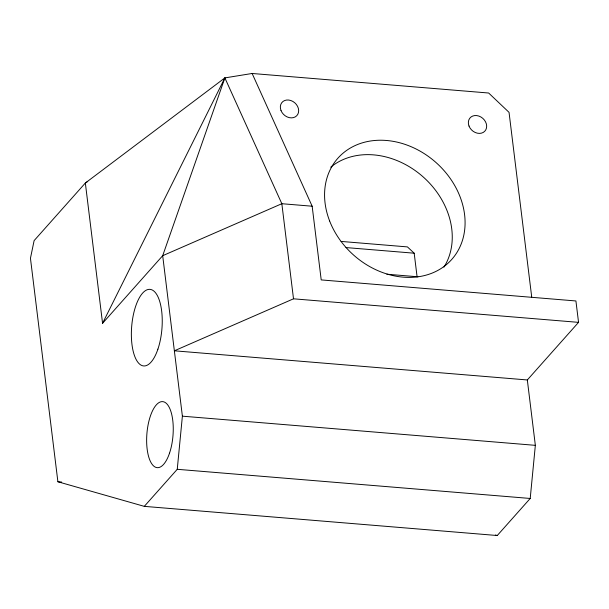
<?xml version="1.0" encoding="UTF-8"?>
<svg xmlns="http://www.w3.org/2000/svg" width="609" height="609" viewBox="0 0 609 609"><rect width="100%" height="100%" fill="white"/><g stroke="black" fill="none" stroke-linecap="round" stroke-linejoin="round"><path stroke-width="0.91" d="M252.134 73.476L312.158 206.215L321.209 279.912L575.924 300.96L578.55 322.359L527.325 379.955L174.364 350.799L293.508 298.813L281.838 203.711L224.873 77.899L85.344 183.02L34.112 240.624L30.45 258.269L57.893 481.749L144.295 506.361L177.249 469.303L182.388 416.175L162.687 255.696L224.873 77.899L252.134 73.476L488.654 93.017L509.04 112.353L531.718 297.047M144.295 506.361L497.256 535.524L530.211 498.466L535.349 445.339L527.325 379.955M87.726 181.482L85.344 183.02L102.563 323.295L224.873 77.899M102.563 323.295L162.687 255.696L281.838 203.711L312.158 206.215M341.116 241.423L407.429 246.904L414.189 253.199L417.074 276.684M345.988 247.566L414.189 253.199M386.875 274.217L417.911 276.783M293.508 298.813L578.55 322.359M182.388 416.175L535.349 445.339M177.249 469.303L530.211 498.466M57.893 481.749L61.676 482.062M495.437 535.006L497.256 535.524M330.74 167.163A76.171 61.951 41.6 0 1 422.928 176.709A76.171 61.951 41.6 0 1 443.961 267.13M281 110.503A9.934 8.077 41.6 0 0 296.712 115.763A9.934 8.077 41.6 0 0 290.805 100.508A9.934 8.077 41.6 0 0 281 110.503M329.621 220.945A76.171 61.951 41.6 0 0 450.066 261.231A76.171 61.951 41.6 0 0 404.764 144.287A76.171 61.951 41.6 0 0 329.621 220.945M469.006 126.04A9.934 8.077 41.6 0 0 484.718 131.293A9.934 8.077 41.6 0 0 478.803 116.045A9.934 8.077 41.6 0 0 469.006 126.04M157.906 349.155A38.42 15.172 -85.3 0 0 150.575 289.442A38.42 15.172 -85.3 0 0 131.955 344.359A38.42 15.172 -85.3 0 0 157.906 349.155M169.515 453.18A33.122 13.078 -85.3 0 0 163.197 401.704A33.122 13.078 -85.3 0 0 147.142 449.039A33.122 13.078 -85.3 0 0 169.515 453.18"/></g></svg>
